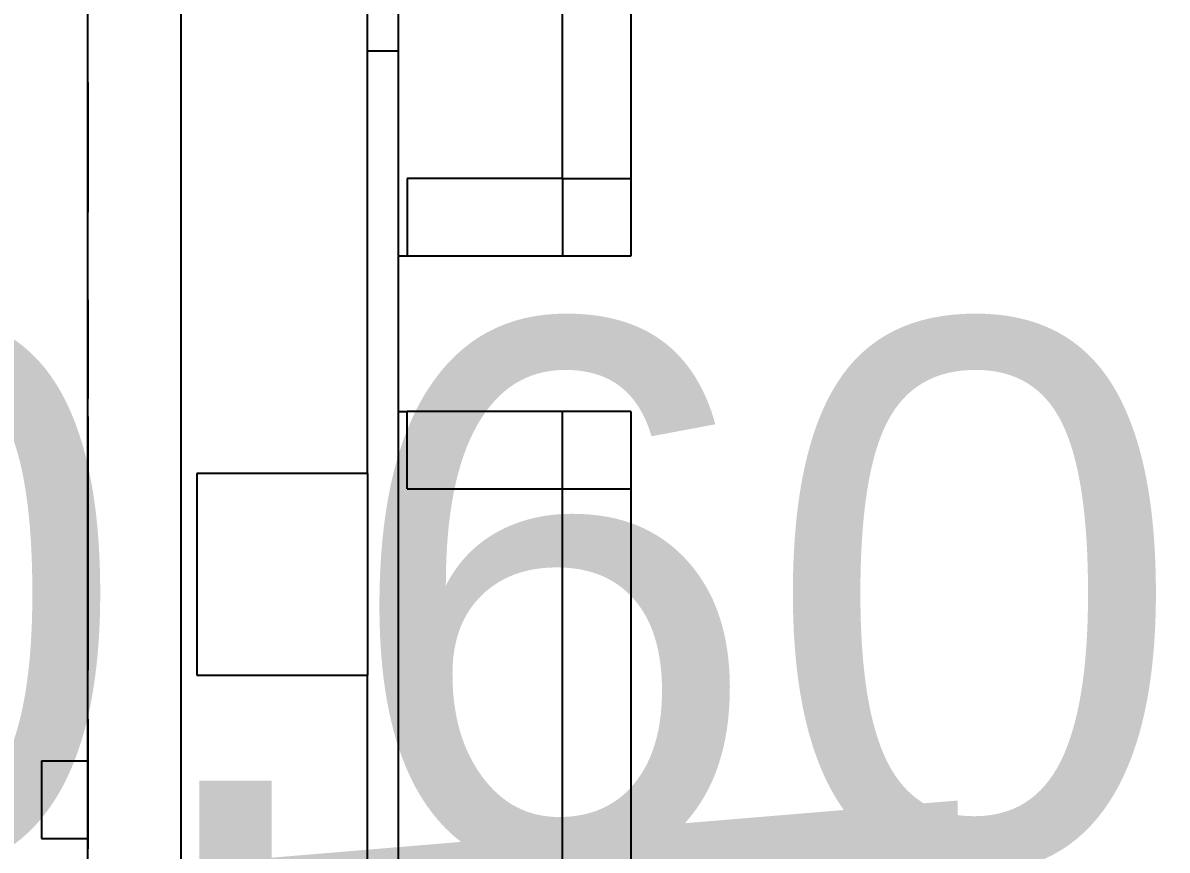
# Model space of a CAD drawing. Extents: x 78 to 182, y 87 to 136.
# Drawn here: x 172.9 to 180.26, y 96.62 to 101.95 of the extents above; entities that cross this region are included whole.
import ezdxf
from ezdxf.enums import TextEntityAlignment as Align

# ---------------------------------------------------------------- set-up
doc = ezdxf.new("R2010")
doc.units = 0
doc.layers.get('0').update_dxf_attribs({"linetype": 'CONTINUOUS'})
doc.layers.add('Dimension008', color=7, linetype='CONTINUOUS')
doc.layers.add('View004', color=7, linetype='CONTINUOUS')
doc.styles.get("Standard").update_dxf_attribs({"font": 'arial.ttf'})
doc.dimstyles.get("Standard").update_dxf_attribs({"dimscale": 0, "dimtxt": 2.5, "dimasz": 2.5, "dimexe": 1.25, "dimexo": 0.625, "dimtad": 1, "dimtxsty": 'STANDARD', "dimcen": 2.5, "dimazin": 3, "dimtfac": 1, "dimtmove": 0, "dimatfit": 3})

# ---------------------------------------------------------------- blocks, each defined once
blk = doc.blocks.new('*Dimension008')
at = {"color": 0}
for points in [[(168.317, 96.9439), (168.317, 96.1105), (173.317, 96.5272)], [(178.917, 96.9439), (178.917, 96.1105), (173.917, 96.5272)]]:
    blk.add_solid(points, dxfattribs=at)
at = {"layer": 'Dimension008'}
for p, q in [((173.317, 91.95), (173.317, 96.5272)), ((173.917, 96.5272), (173.317, 96.5272)), ((173.917, 91.95), (173.917, 96.5272))]:
    blk.add_line(p, q, dxfattribs=at)
blk.add_text('0.60', height=3.5, dxfattribs=at).set_placement((175.626, 96.5272), align=Align.CENTER)

msp = doc.modelspace()

# ---------------------------------------------------------------- linework, layer by layer
at = {"layer": 'View004'}
for p, q in [((176.812, 106.95), (176.812, 100.95)), ((176.812, 106.95), (176.812, 100.95)), ((176.373, 100.95), (176.373, 105.75)), ((176.373, 100.95), (176.373, 105.75)), ((173.317, 91.95), (173.317, 104.95)), ((173.317, 91.95), (173.317, 104.95)), ((173.317, 91.95), (173.317, 104.95)), ((173.917, 91.95), (173.917, 104.95)), ((173.917, 91.95), (173.917, 104.95)), ((175.118, 101.77), (175.118, 102.2)), ((175.118, 101.77), (175.118, 102.2)), ((175.317, 101.77), (175.317, 102.2)), ((175.317, 101.77), (175.317, 102.2)), ((175.118, 99.05), (175.118, 101.77)), ((175.317, 101.77), (175.118, 101.77)), ((175.118, 99.05), (175.118, 101.77)), ((175.317, 101.77), (175.118, 101.77)), ((175.317, 96.53), (175.317, 101.77)), ((175.317, 96.53), (175.317, 101.77)), ((173.317, 101.568), (173.317, 101.568)), ((173.317, 101.568), (173.317, 101.568)), ((173.317, 100.933), (173.317, 100.933)), ((173.317, 100.933), (173.317, 100.933)), ((176.373, 100.95), (175.373, 100.95)), ((175.373, 100.95), (175.373, 100.45)), ((176.373, 100.95), (175.373, 100.95)), ((175.373, 100.95), (175.373, 100.45)), ((176.373, 100.95), (176.812, 100.95)), ((176.373, 100.95), (176.373, 100.45)), ((176.373, 100.95), (176.812, 100.95)), ((176.373, 100.95), (176.373, 100.45)), ((176.812, 100.95), (176.812, 100.45)), ((176.812, 100.95), (176.812, 100.45)), ((173.317, 100.733), (173.317, 100.733)), ((173.317, 100.733), (173.317, 100.733)), ((175.373, 100.45), (175.317, 100.45)), ((175.373, 100.45), (175.317, 100.45)), ((176.373, 100.45), (175.373, 100.45)), ((176.373, 100.45), (175.373, 100.45)), ((176.812, 100.45), (176.373, 100.45)), ((176.812, 100.45), (176.373, 100.45)), ((173.317, 100.168), (173.317, 100.168)), ((173.317, 100.168), (173.317, 100.168)), ((173.317, 99.5325), (173.317, 99.5325)), ((173.317, 99.5325), (173.317, 99.5325)), ((173.317, 99.5175), (173.317, 99.5175)), ((173.317, 99.5175), (173.317, 99.5175)), ((175.317, 99.45), (175.373, 99.45)), ((175.317, 99.45), (175.373, 99.45)), ((176.373, 99.45), (175.373, 99.45)), ((175.373, 98.95), (175.373, 99.45)), ((176.373, 99.45), (175.373, 99.45)), ((175.373, 98.95), (175.373, 99.45)), ((176.812, 99.45), (176.373, 99.45)), ((176.373, 98.95), (176.373, 99.45)), ((176.812, 99.45), (176.373, 99.45)), ((176.373, 98.95), (176.373, 99.45)), ((176.812, 99.45), (176.812, 98.95)), ((176.812, 99.45), (176.812, 98.95)), ((173.317, 99.4175), (173.317, 99.4175)), ((173.317, 99.4175), (173.317, 99.4175)), ((175.118, 99.05), (174.018, 99.05)), ((174.018, 99.05), (174.018, 97.75)), ((175.118, 99.05), (174.018, 99.05)), ((174.018, 99.05), (174.018, 97.75)), ((175.118, 99.05), (175.118, 97.75)), ((175.118, 99.05), (175.118, 97.75)), ((175.373, 98.95), (176.373, 98.95)), ((175.373, 98.95), (176.373, 98.95)), ((176.373, 98.95), (176.812, 98.95)), ((176.373, 92.95), (176.373, 98.95)), ((176.373, 98.95), (176.812, 98.95)), ((176.373, 92.95), (176.373, 98.95)), ((176.812, 98.95), (176.812, 92.95)), ((176.812, 98.95), (176.812, 92.95)), ((173.317, 98.7825), (173.317, 98.7825)), ((173.317, 98.7825), (173.317, 98.7825)), ((173.317, 98.6825), (173.317, 98.6825)), ((173.317, 98.6825), (173.317, 98.6825)), ((173.317, 98.1325), (173.317, 98.1325)), ((173.317, 98.1325), (173.317, 98.1325)), ((173.317, 97.7825), (173.317, 97.7825)), ((173.317, 97.7825), (173.317, 97.7825)), ((174.018, 97.75), (175.118, 97.75)), ((174.018, 97.75), (175.118, 97.75)), ((175.118, 96.53), (175.118, 97.75)), ((175.118, 96.53), (175.118, 97.75)), ((173.317, 97.4675), (173.317, 97.4675)), ((173.317, 97.4675), (173.317, 97.4675)), ((173.018, 97.2), (173.018, 96.7)), ((173.018, 97.2), (173.317, 97.2)), ((173.018, 97.2), (173.018, 96.7)), ((173.018, 97.2), (173.317, 97.2)), ((173.317, 97.2), (173.317, 97.2)), ((173.317, 97.2), (173.317, 97.2)), ((173.317, 96.8325), (173.317, 96.8325)), ((173.317, 96.8325), (173.317, 96.8325)), ((173.018, 96.7), (173.317, 96.7)), ((173.018, 96.7), (173.317, 96.7)), ((173.317, 96.7), (173.317, 96.7)), ((173.317, 96.7), (173.317, 96.7)), ((173.317, 96.6325), (173.317, 96.6325)), ((173.317, 96.6325), (173.317, 96.6325))]:
    msp.add_line(p, q, dxfattribs=at)
for points, degree, knots in [([(173.317, 101.568), (173.317, 101.564), (173.317, 101.56), (173.317, 101.548), (173.317, 101.536), (173.317, 101.517), (173.317, 101.498), (173.317, 101.473), (173.317, 101.448), (173.317, 101.418), (173.317, 101.388), (173.317, 101.322), (173.317, 101.25), (173.317, 101.215), (173.317, 101.179), (173.317, 101.11), (173.317, 101.052), (173.317, 101.027), (173.317, 101.002), (173.317, 100.983), (173.317, 100.964), (173.317, 100.952), (173.317, 100.94), (173.317, 100.936), (173.317, 100.933)], 2, [0, 0, 0, 0.224399, 0.224399, 0.448799, 0.448799, 0.673198, 0.673198, 0.897598, 0.897598, 1.122, 1.122, 1.5708, 1.5708, 1.7952, 1.7952, 2.24399, 2.24399, 2.46839, 2.46839, 2.69279, 2.69279, 2.91719, 2.91719, 3.14159, 3.14159, 3.14159]), ([(173.317, 101.568), (173.317, 101.564), (173.317, 101.56), (173.317, 101.548), (173.317, 101.536), (173.317, 101.517), (173.317, 101.498), (173.317, 101.473), (173.317, 101.448), (173.317, 101.418), (173.317, 101.388), (173.317, 101.322), (173.317, 101.25), (173.317, 101.215), (173.317, 101.179), (173.317, 101.11), (173.317, 101.052), (173.317, 101.027), (173.317, 101.002), (173.317, 100.983), (173.317, 100.964), (173.317, 100.952), (173.317, 100.94), (173.317, 100.936), (173.317, 100.933)], 2, [0, 0, 0, 0.224399, 0.224399, 0.448799, 0.448799, 0.673198, 0.673198, 0.897598, 0.897598, 1.122, 1.122, 1.5708, 1.5708, 1.7952, 1.7952, 2.24399, 2.24399, 2.46839, 2.46839, 2.69279, 2.69279, 2.91719, 2.91719, 3.14159, 3.14159, 3.14159]), ([(173.317, 101.568), (173.317, 101.564), (173.317, 101.56), (173.317, 101.548), (173.317, 101.536), (173.317, 101.517), (173.317, 101.498), (173.317, 101.473), (173.317, 101.448), (173.317, 101.418), (173.317, 101.388), (173.317, 101.322), (173.317, 101.25), (173.317, 101.215), (173.317, 101.179), (173.317, 101.11), (173.317, 101.052), (173.317, 101.027), (173.317, 101.002), (173.317, 100.983), (173.317, 100.964), (173.317, 100.952), (173.317, 100.94), (173.317, 100.936), (173.317, 100.933)], 2, [0, 0, 0, 0.224399, 0.224399, 0.448799, 0.448799, 0.673198, 0.673198, 0.897598, 0.897598, 1.122, 1.122, 1.5708, 1.5708, 1.7952, 1.7952, 2.24399, 2.24399, 2.46839, 2.46839, 2.69279, 2.69279, 2.91719, 2.91719, 3.14159, 3.14159, 3.14159]), ([(173.317, 101.568), (173.317, 101.564), (173.317, 101.56), (173.317, 101.548), (173.317, 101.536), (173.317, 101.517), (173.317, 101.498), (173.317, 101.473), (173.317, 101.448), (173.317, 101.418), (173.317, 101.388), (173.317, 101.322), (173.317, 101.25), (173.317, 101.215), (173.317, 101.179), (173.317, 101.11), (173.317, 101.052), (173.317, 101.027), (173.317, 101.002), (173.317, 100.983), (173.317, 100.964), (173.317, 100.952), (173.317, 100.94), (173.317, 100.936), (173.317, 100.933)], 2, [0, 0, 0, 0.224399, 0.224399, 0.448799, 0.448799, 0.673198, 0.673198, 0.897598, 0.897598, 1.122, 1.122, 1.5708, 1.5708, 1.7952, 1.7952, 2.24399, 2.24399, 2.46839, 2.46839, 2.69279, 2.69279, 2.91719, 2.91719, 3.14159, 3.14159, 3.14159]), ([(173.317, 100.168), (173.317, 100.164), (173.317, 100.16), (173.317, 100.148), (173.317, 100.136), (173.317, 100.117), (173.317, 100.098), (173.317, 100.073), (173.317, 100.048), (173.317, 100.018), (173.317, 99.9878), (173.317, 99.9216), (173.317, 99.85), (173.317, 99.8147), (173.317, 99.7794), (173.317, 99.7103), (173.317, 99.652), (173.317, 99.6269), (173.317, 99.6018), (173.317, 99.5829), (173.317, 99.5639), (173.317, 99.5522), (173.317, 99.5405), (173.317, 99.5365), (173.317, 99.5325)], 2, [0, 0, 0, 0.224399, 0.224399, 0.448799, 0.448799, 0.673198, 0.673198, 0.897598, 0.897598, 1.122, 1.122, 1.5708, 1.5708, 1.7952, 1.7952, 2.24399, 2.24399, 2.46839, 2.46839, 2.69279, 2.69279, 2.91719, 2.91719, 3.14159, 3.14159, 3.14159]), ([(173.317, 100.168), (173.317, 100.164), (173.317, 100.16), (173.317, 100.148), (173.317, 100.136), (173.317, 100.117), (173.317, 100.098), (173.317, 100.073), (173.317, 100.048), (173.317, 100.018), (173.317, 99.9878), (173.317, 99.9216), (173.317, 99.85), (173.317, 99.8147), (173.317, 99.7794), (173.317, 99.7103), (173.317, 99.652), (173.317, 99.6269), (173.317, 99.6018), (173.317, 99.5829), (173.317, 99.5639), (173.317, 99.5522), (173.317, 99.5405), (173.317, 99.5365), (173.317, 99.5325)], 2, [0, 0, 0, 0.224399, 0.224399, 0.448799, 0.448799, 0.673198, 0.673198, 0.897598, 0.897598, 1.122, 1.122, 1.5708, 1.5708, 1.7952, 1.7952, 2.24399, 2.24399, 2.46839, 2.46839, 2.69279, 2.69279, 2.91719, 2.91719, 3.14159, 3.14159, 3.14159]), ([(173.317, 100.168), (173.317, 100.164), (173.317, 100.16), (173.317, 100.148), (173.317, 100.136), (173.317, 100.117), (173.317, 100.098), (173.317, 100.073), (173.317, 100.048), (173.317, 100.018), (173.317, 99.9878), (173.317, 99.9216), (173.317, 99.85), (173.317, 99.8147), (173.317, 99.7794), (173.317, 99.7103), (173.317, 99.652), (173.317, 99.6269), (173.317, 99.6018), (173.317, 99.5829), (173.317, 99.5639), (173.317, 99.5522), (173.317, 99.5405), (173.317, 99.5365), (173.317, 99.5325)], 2, [0, 0, 0, 0.224399, 0.224399, 0.448799, 0.448799, 0.673198, 0.673198, 0.897598, 0.897598, 1.122, 1.122, 1.5708, 1.5708, 1.7952, 1.7952, 2.24399, 2.24399, 2.46839, 2.46839, 2.69279, 2.69279, 2.91719, 2.91719, 3.14159, 3.14159, 3.14159]), ([(173.317, 100.168), (173.317, 100.164), (173.317, 100.16), (173.317, 100.148), (173.317, 100.136), (173.317, 100.117), (173.317, 100.098), (173.317, 100.073), (173.317, 100.048), (173.317, 100.018), (173.317, 99.9878), (173.317, 99.9216), (173.317, 99.85), (173.317, 99.8147), (173.317, 99.7794), (173.317, 99.7103), (173.317, 99.652), (173.317, 99.6269), (173.317, 99.6018), (173.317, 99.5829), (173.317, 99.5639), (173.317, 99.5522), (173.317, 99.5405), (173.317, 99.5365), (173.317, 99.5325)], 2, [0, 0, 0, 0.224399, 0.224399, 0.448799, 0.448799, 0.673198, 0.673198, 0.897598, 0.897598, 1.122, 1.122, 1.5708, 1.5708, 1.7952, 1.7952, 2.24399, 2.24399, 2.46839, 2.46839, 2.69279, 2.69279, 2.91719, 2.91719, 3.14159, 3.14159, 3.14159]), ([(173.317, 99.4175), (173.317, 99.4135), (173.317, 99.4095), (173.317, 99.3978), (173.317, 99.3861), (173.317, 99.3671), (173.317, 99.3482), (173.317, 99.3231), (173.317, 99.298), (173.317, 99.2679), (173.317, 99.2378), (173.317, 99.1716), (173.317, 99.1), (173.317, 99.0647), (173.317, 99.0294), (173.317, 98.9603), (173.317, 98.902), (173.317, 98.8769), (173.317, 98.8518), (173.317, 98.8329), (173.317, 98.8139), (173.317, 98.8022), (173.317, 98.7905), (173.317, 98.7865), (173.317, 98.7825)], 2, [0, 0, 0, 0.224399, 0.224399, 0.448799, 0.448799, 0.673198, 0.673198, 0.897598, 0.897598, 1.122, 1.122, 1.5708, 1.5708, 1.7952, 1.7952, 2.24399, 2.24399, 2.46839, 2.46839, 2.69279, 2.69279, 2.91719, 2.91719, 3.14159, 3.14159, 3.14159]), ([(173.317, 99.4175), (173.317, 99.4135), (173.317, 99.4095), (173.317, 99.3978), (173.317, 99.3861), (173.317, 99.3671), (173.317, 99.3482), (173.317, 99.3231), (173.317, 99.298), (173.317, 99.2679), (173.317, 99.2378), (173.317, 99.1716), (173.317, 99.1), (173.317, 99.0647), (173.317, 99.0294), (173.317, 98.9603), (173.317, 98.902), (173.317, 98.8769), (173.317, 98.8518), (173.317, 98.8329), (173.317, 98.8139), (173.317, 98.8022), (173.317, 98.7905), (173.317, 98.7865), (173.317, 98.7825)], 2, [0, 0, 0, 0.224399, 0.224399, 0.448799, 0.448799, 0.673198, 0.673198, 0.897598, 0.897598, 1.122, 1.122, 1.5708, 1.5708, 1.7952, 1.7952, 2.24399, 2.24399, 2.46839, 2.46839, 2.69279, 2.69279, 2.91719, 2.91719, 3.14159, 3.14159, 3.14159]), ([(173.317, 99.4175), (173.317, 99.4135), (173.317, 99.4095), (173.317, 99.3978), (173.317, 99.3861), (173.317, 99.3671), (173.317, 99.3482), (173.317, 99.3231), (173.317, 99.298), (173.317, 99.2679), (173.317, 99.2378), (173.317, 99.1716), (173.317, 99.1), (173.317, 99.0647), (173.317, 99.0294), (173.317, 98.9603), (173.317, 98.902), (173.317, 98.8769), (173.317, 98.8518), (173.317, 98.8329), (173.317, 98.8139), (173.317, 98.8022), (173.317, 98.7905), (173.317, 98.7865), (173.317, 98.7825)], 2, [0, 0, 0, 0.224399, 0.224399, 0.448799, 0.448799, 0.673198, 0.673198, 0.897598, 0.897598, 1.122, 1.122, 1.5708, 1.5708, 1.7952, 1.7952, 2.24399, 2.24399, 2.46839, 2.46839, 2.69279, 2.69279, 2.91719, 2.91719, 3.14159, 3.14159, 3.14159]), ([(173.317, 99.4175), (173.317, 99.4135), (173.317, 99.4095), (173.317, 99.3978), (173.317, 99.3861), (173.317, 99.3671), (173.317, 99.3482), (173.317, 99.3231), (173.317, 99.298), (173.317, 99.2679), (173.317, 99.2378), (173.317, 99.1716), (173.317, 99.1), (173.317, 99.0647), (173.317, 99.0294), (173.317, 98.9603), (173.317, 98.902), (173.317, 98.8769), (173.317, 98.8518), (173.317, 98.8329), (173.317, 98.8139), (173.317, 98.8022), (173.317, 98.7905), (173.317, 98.7865), (173.317, 98.7825)], 2, [0, 0, 0, 0.224399, 0.224399, 0.448799, 0.448799, 0.673198, 0.673198, 0.897598, 0.897598, 1.122, 1.122, 1.5708, 1.5708, 1.7952, 1.7952, 2.24399, 2.24399, 2.46839, 2.46839, 2.69279, 2.69279, 2.91719, 2.91719, 3.14159, 3.14159, 3.14159]), ([(173.317, 98.6825), (173.317, 98.5956), (173.317, 98.4527), (173.317, 98.3338), (173.317, 98.3177), (173.317, 98.3015), (173.317, 98.2853), (173.317, 98.255), (173.317, 98.2278), (173.317, 98.2038), (173.317, 98.1937), (173.317, 98.1835), (173.317, 98.1733), (173.317, 98.1658), (173.317, 98.1584), (173.317, 98.1509), (173.317, 98.1463), (173.317, 98.1417), (173.317, 98.1371), (173.317, 98.1356), (173.317, 98.134), (173.317, 98.1325)], 3, [0.749127, 0.749127, 0.749127, 0.749127, 1.94536, 1.94536, 1.94536, 2.11625, 2.11625, 2.11625, 2.45803, 2.45803, 2.45803, 2.62892, 2.62892, 2.62892, 2.79981, 2.79981, 2.79981, 2.9707, 2.9707, 2.9707, 3.14159, 3.14159, 3.14159, 3.14159]), ([(173.317, 98.6825), (173.317, 98.5956), (173.317, 98.4527), (173.317, 98.3338), (173.317, 98.3177), (173.317, 98.3015), (173.317, 98.2853), (173.317, 98.255), (173.317, 98.2278), (173.317, 98.2038), (173.317, 98.1937), (173.317, 98.1835), (173.317, 98.1733), (173.317, 98.1658), (173.317, 98.1584), (173.317, 98.1509), (173.317, 98.1463), (173.317, 98.1417), (173.317, 98.1371), (173.317, 98.1356), (173.317, 98.134), (173.317, 98.1325)], 3, [0.749127, 0.749127, 0.749127, 0.749127, 1.94536, 1.94536, 1.94536, 2.11625, 2.11625, 2.11625, 2.45803, 2.45803, 2.45803, 2.62892, 2.62892, 2.62892, 2.79981, 2.79981, 2.79981, 2.9707, 2.9707, 2.9707, 3.14159, 3.14159, 3.14159, 3.14159]), ([(173.317, 98.6825), (173.317, 98.5956), (173.317, 98.4527), (173.317, 98.3338), (173.317, 98.3177), (173.317, 98.3015), (173.317, 98.2853), (173.317, 98.255), (173.317, 98.2278), (173.317, 98.2038), (173.317, 98.1937), (173.317, 98.1835), (173.317, 98.1733), (173.317, 98.1658), (173.317, 98.1584), (173.317, 98.1509), (173.317, 98.1463), (173.317, 98.1417), (173.317, 98.1371), (173.317, 98.1356), (173.317, 98.134), (173.317, 98.1325)], 3, [0.749127, 0.749127, 0.749127, 0.749127, 1.94536, 1.94536, 1.94536, 2.11625, 2.11625, 2.11625, 2.45803, 2.45803, 2.45803, 2.62892, 2.62892, 2.62892, 2.79981, 2.79981, 2.79981, 2.9707, 2.9707, 2.9707, 3.14159, 3.14159, 3.14159, 3.14159]), ([(173.317, 98.6825), (173.317, 98.5956), (173.317, 98.4527), (173.317, 98.3338), (173.317, 98.3177), (173.317, 98.3015), (173.317, 98.2853), (173.317, 98.255), (173.317, 98.2278), (173.317, 98.2038), (173.317, 98.1937), (173.317, 98.1835), (173.317, 98.1733), (173.317, 98.1658), (173.317, 98.1584), (173.317, 98.1509), (173.317, 98.1463), (173.317, 98.1417), (173.317, 98.1371), (173.317, 98.1356), (173.317, 98.134), (173.317, 98.1325)], 3, [0.749127, 0.749127, 0.749127, 0.749127, 1.94536, 1.94536, 1.94536, 2.11625, 2.11625, 2.11625, 2.45803, 2.45803, 2.45803, 2.62892, 2.62892, 2.62892, 2.79981, 2.79981, 2.79981, 2.9707, 2.9707, 2.9707, 3.14159, 3.14159, 3.14159, 3.14159]), ([(173.317, 98.1325), (173.317, 98.0441), (173.317, 97.9534), (173.317, 97.8873), (173.317, 97.8216), (173.317, 97.7828), (173.317, 97.7825)], 3, [1.46825, 1.46825, 1.46825, 1.46825, 2.30492, 2.30492, 2.30492, 3.14159, 3.14159, 3.14159, 3.14159]), ([(173.317, 98.1325), (173.317, 98.0441), (173.317, 97.9534), (173.317, 97.8873), (173.317, 97.8216), (173.317, 97.7828), (173.317, 97.7825)], 3, [1.46825, 1.46825, 1.46825, 1.46825, 2.30492, 2.30492, 2.30492, 3.14159, 3.14159, 3.14159, 3.14159]), ([(173.317, 98.1325), (173.317, 98.0441), (173.317, 97.9534), (173.317, 97.8873), (173.317, 97.8216), (173.317, 97.7828), (173.317, 97.7825)], 3, [1.46825, 1.46825, 1.46825, 1.46825, 2.30492, 2.30492, 2.30492, 3.14159, 3.14159, 3.14159, 3.14159]), ([(173.317, 98.1325), (173.317, 98.0441), (173.317, 97.9534), (173.317, 97.8873), (173.317, 97.8216), (173.317, 97.7828), (173.317, 97.7825)], 3, [1.46825, 1.46825, 1.46825, 1.46825, 2.30492, 2.30492, 2.30492, 3.14159, 3.14159, 3.14159, 3.14159]), ([(173.317, 97.4675), (173.317, 97.4635), (173.317, 97.4595), (173.317, 97.4478), (173.317, 97.4361), (173.317, 97.4171), (173.317, 97.3982), (173.317, 97.3731), (173.317, 97.348), (173.317, 97.3179), (173.317, 97.2878), (173.317, 97.2216), (173.317, 97.15), (173.317, 97.1147), (173.317, 97.0794), (173.317, 97.0103), (173.317, 96.952), (173.317, 96.9269), (173.317, 96.9018), (173.317, 96.8829), (173.317, 96.8639), (173.317, 96.8522), (173.317, 96.8405), (173.317, 96.8365), (173.317, 96.8325)], 2, [0, 0, 0, 0.224399, 0.224399, 0.448799, 0.448799, 0.673198, 0.673198, 0.897598, 0.897598, 1.122, 1.122, 1.5708, 1.5708, 1.7952, 1.7952, 2.24399, 2.24399, 2.46839, 2.46839, 2.69279, 2.69279, 2.91719, 2.91719, 3.14159, 3.14159, 3.14159]), ([(173.317, 97.4675), (173.317, 97.4635), (173.317, 97.4595), (173.317, 97.4478), (173.317, 97.4361), (173.317, 97.4171), (173.317, 97.3982), (173.317, 97.3731), (173.317, 97.348), (173.317, 97.3179), (173.317, 97.2878), (173.317, 97.2216), (173.317, 97.15), (173.317, 97.1147), (173.317, 97.0794), (173.317, 97.0103), (173.317, 96.952), (173.317, 96.9269), (173.317, 96.9018), (173.317, 96.8829), (173.317, 96.8639), (173.317, 96.8522), (173.317, 96.8405), (173.317, 96.8365), (173.317, 96.8325)], 2, [0, 0, 0, 0.224399, 0.224399, 0.448799, 0.448799, 0.673198, 0.673198, 0.897598, 0.897598, 1.122, 1.122, 1.5708, 1.5708, 1.7952, 1.7952, 2.24399, 2.24399, 2.46839, 2.46839, 2.69279, 2.69279, 2.91719, 2.91719, 3.14159, 3.14159, 3.14159]), ([(173.317, 97.4675), (173.317, 97.4635), (173.317, 97.4595), (173.317, 97.4478), (173.317, 97.4361), (173.317, 97.4171), (173.317, 97.3982), (173.317, 97.3731), (173.317, 97.348), (173.317, 97.3179), (173.317, 97.2878), (173.317, 97.2216), (173.317, 97.15), (173.317, 97.1147), (173.317, 97.0794), (173.317, 97.0103), (173.317, 96.952), (173.317, 96.9269), (173.317, 96.9018), (173.317, 96.8829), (173.317, 96.8639), (173.317, 96.8522), (173.317, 96.8405), (173.317, 96.8365), (173.317, 96.8325)], 2, [0, 0, 0, 0.224399, 0.224399, 0.448799, 0.448799, 0.673198, 0.673198, 0.897598, 0.897598, 1.122, 1.122, 1.5708, 1.5708, 1.7952, 1.7952, 2.24399, 2.24399, 2.46839, 2.46839, 2.69279, 2.69279, 2.91719, 2.91719, 3.14159, 3.14159, 3.14159]), ([(173.317, 97.4675), (173.317, 97.4635), (173.317, 97.4595), (173.317, 97.4478), (173.317, 97.4361), (173.317, 97.4171), (173.317, 97.3982), (173.317, 97.3731), (173.317, 97.348), (173.317, 97.3179), (173.317, 97.2878), (173.317, 97.2216), (173.317, 97.15), (173.317, 97.1147), (173.317, 97.0794), (173.317, 97.0103), (173.317, 96.952), (173.317, 96.9269), (173.317, 96.9018), (173.317, 96.8829), (173.317, 96.8639), (173.317, 96.8522), (173.317, 96.8405), (173.317, 96.8365), (173.317, 96.8325)], 2, [0, 0, 0, 0.224399, 0.224399, 0.448799, 0.448799, 0.673198, 0.673198, 0.897598, 0.897598, 1.122, 1.122, 1.5708, 1.5708, 1.7952, 1.7952, 2.24399, 2.24399, 2.46839, 2.46839, 2.69279, 2.69279, 2.91719, 2.91719, 3.14159, 3.14159, 3.14159])]:
    msp.add_open_spline(points, degree=degree, knots=knots, dxfattribs=at)
for points, degree in [([(173.317, 100.933), (173.317, 100.814), (173.317, 100.731), (173.317, 100.733)], 3), ([(173.317, 100.933), (173.317, 100.814), (173.317, 100.731), (173.317, 100.733)], 3), ([(173.317, 100.933), (173.317, 100.814), (173.317, 100.731), (173.317, 100.733)], 3), ([(173.317, 100.933), (173.317, 100.814), (173.317, 100.731), (173.317, 100.733)], 3), ([(173.317, 98.7825), (173.317, 98.685), (173.317, 98.6825)], 2), ([(173.317, 98.7825), (173.317, 98.685), (173.317, 98.6825)], 2), ([(173.317, 98.7825), (173.317, 98.685), (173.317, 98.6825)], 2), ([(173.317, 98.7825), (173.317, 98.685), (173.317, 98.6825)], 2), ([(173.317, 96.8325), (173.317, 96.714), (173.317, 96.6313), (173.317, 96.6325)], 3), ([(173.317, 96.8325), (173.317, 96.714), (173.317, 96.6313), (173.317, 96.6325)], 3), ([(173.317, 96.8325), (173.317, 96.714), (173.317, 96.6313), (173.317, 96.6325)], 3), ([(173.317, 96.8325), (173.317, 96.714), (173.317, 96.6313), (173.317, 96.6325)], 3)]:
    msp.add_open_spline(points, degree=degree, dxfattribs=at)

# ---------------------------------------------------------------- dimensions: what is measured, and where the dimension line sits
at = {"layer": 'Dimension008'}
dim = msp.add_linear_dim(base=(175.626, 96.5272), p1=(173.917, 91.95), p2=(173.317, 91.95), text='0.60', dimstyle='STANDARD', dxfattribs=at)
dim.commit()
dim.dimension.update_dxf_attribs({"geometry": '*Dimension008', "text_midpoint": (175.626, 91.5272)})

doc.saveas('drawing.dxf')
